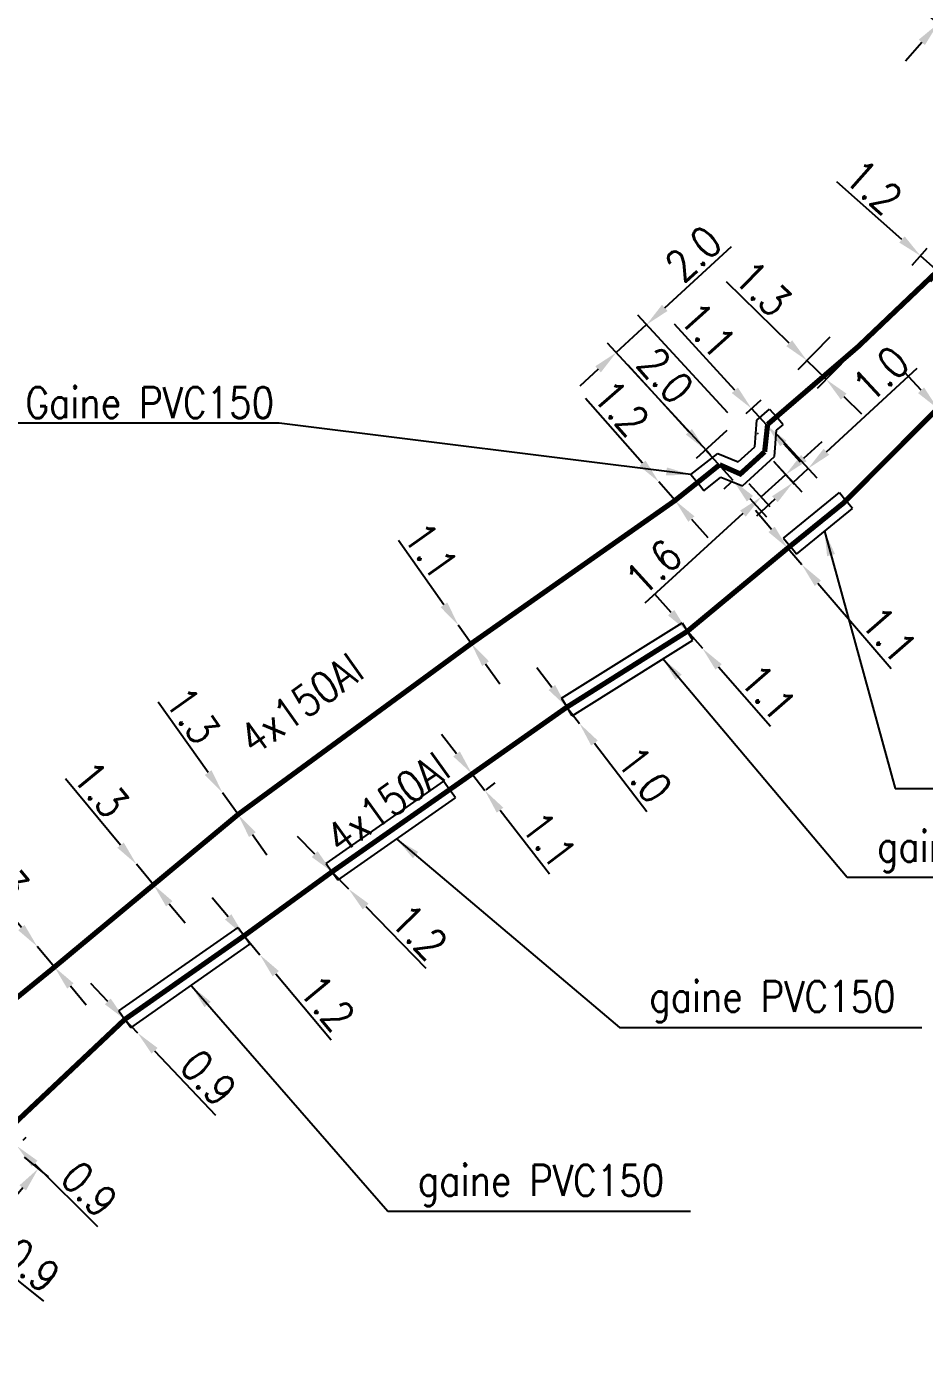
# Model space of a CAD drawing. Header units: millimetres. Extents: x 80000 to 81010, y 144000 to 145002.
# Drawn here: x 80611.1 to 80654.7, y 144676.1 to 144741.1 of the extents above; entities that cross this region are included whole.
import ezdxf
from ezdxf.enums import TextEntityAlignment as Align

# ---------------------------------------------------------------- set-up
doc = ezdxf.new("R2010")
doc.units = ezdxf.units.MM
doc.header["$PDMODE"] = 34
doc.linetypes.add('B_ST_AL', pattern=[2000, 1000, 1000])
doc.layers.get('Defpoints').update_dxf_attribs({"linetype": 'CONTINUOUS'})
for name, color, linetype in [('B_100', 3, 'CONTINUOUS'), ('B_300', 7, 'CONTINUOUS'), ('B_400', 7, 'CONTINUOUS')]:
    doc.layers.add(name, color=color, linetype=linetype)
doc.styles.get("Standard").update_dxf_attribs({"font": 'romans.shx', "width": 0.85})
doc.dimstyles.get("Standard").update_dxf_attribs({"dimtxt": 1.5, "dimasz": 1.2, "dimexe": 0.625, "dimexo": 0.625, "dimgap": 0.25, "dimtad": 1, "dimdec": 1, "dimzin": 0, "dimdsep": 46, "dimtxsty": 'Standard', "dimcen": -0.5, "dimadec": 0, "dimazin": 0, "dimtfac": 1, "dimtdec": 1, "dimtmove": 0, "dimatfit": 3, "dimfxl": 0, "dimtolj": 1, "dimtzin": 0, "dimarcsym": 0})

# ---------------------------------------------------------------- blocks, each defined once
blk = doc.blocks.new('*D395')
at = {"layer": 'B_100', "color": 0, "linetype": 'Continuous', "lineweight": -2, "transparency": 16777216}
for p, q in [((80657.669, 144743.883), (80660.575, 144747.229)), ((80656.846, 144743.008), (80656.41, 144743.387)), ((80655.34, 144741.203), (80656.882, 144742.977)), ((80655.305, 144741.234), (80654.869, 144741.613)), ((80654.553, 144740.298), (80653.766, 144739.392))]:
    blk.add_line(p, q, dxfattribs=at)
at = {"layer": 'B_100', "color": 0, "linetype": 'Continuous', "transparency": 16777216}
for points in [[(80657.518, 144744.014), (80657.82, 144743.752), (80656.882, 144742.977)], [(80654.402, 144740.429), (80654.704, 144740.166), (80655.34, 144741.203)]]:
    blk.add_solid(points, dxfattribs=at)
at = {"layer": 'Defpoints', "color": 0, "linetype": 'Continuous', "transparency": 16777216}
for p in [(80657.318, 144742.598), (80655.34, 144741.203), (80655.777, 144740.824)]:
    blk.add_point(p, dxfattribs=at)
at = {"layer": 'B_100', "color": 0, "linetype": 'Continuous', "transparency": 16777216, "insert": (80658.761, 144746.665), "char_height": 1.5, "attachment_point": 5, "rotation": 49.0164}
blk.add_mtext('\\A1;2.4', dxfattribs=at)
blk = doc.blocks.new('*D518')
at = {"layer": 'B_300', "color": 0, "linetype": 'Continuous', "lineweight": -2, "transparency": 16777216}
for p, q in [((80610.968, 144686.161), (80612.138, 144685.218)), ((80608.155, 144684.574), (80610.256, 144682.882)), ((80610.899, 144684.676), (80610.522, 144684.208)), ((80609.77, 144683.274), (80606.316, 144678.986))]:
    blk.add_line(p, q, dxfattribs=at)
at = {"layer": 'B_300', "color": 0, "linetype": 'Continuous', "transparency": 16777216}
for points in [[(80610.743, 144684.801), (80611.055, 144684.55), (80611.652, 144685.61)], [(80610.367, 144684.334), (80610.678, 144684.083), (80609.77, 144683.274)]]:
    blk.add_solid(points, dxfattribs=at)
at = {"layer": 'Defpoints', "color": 0, "linetype": 'Continuous', "transparency": 16777216}
for p in [(80610.481, 144686.553), (80611.652, 144685.61), (80607.668, 144684.966)]:
    blk.add_point(p, dxfattribs=at)
at = {"layer": 'B_300', "color": 0, "linetype": 'Continuous', "transparency": 16777216, "insert": (80606.532, 144680.848), "char_height": 1.5, "attachment_point": 5, "rotation": 51.15057}
blk.add_mtext('\\A1;3.0', dxfattribs=at)
blk = doc.blocks.new('*D519')
at = {"layer": 'B_300', "color": 0, "linetype": 'Continuous', "lineweight": -2, "transparency": 16777216}
for p, q in [((80605.57, 144684.274), (80604.635, 144685.027)), ((80607.276, 144684.48), (80606.112, 144683.034)), ((80607.977, 144683.915), (80606.813, 144682.47)), ((80606.505, 144683.521), (80607.205, 144682.957)), ((80608.14, 144682.204), (80611.906, 144679.171))]:
    blk.add_line(p, q, dxfattribs=at)
at = {"layer": 'B_300', "color": 0, "linetype": 'Continuous', "transparency": 16777216}
for points in [[(80605.695, 144684.43), (80605.444, 144684.118), (80606.505, 144683.521)], [(80608.265, 144682.36), (80608.015, 144682.048), (80607.205, 144682.957)]]:
    blk.add_solid(points, dxfattribs=at)
at = {"layer": 'Defpoints', "color": 0, "linetype": 'Continuous', "transparency": 16777216}
for p in [(80607.668, 144684.966), (80608.369, 144684.402), (80607.205, 144682.957)]:
    blk.add_point(p, dxfattribs=at)
at = {"layer": 'B_300', "color": 0, "linetype": 'Continuous', "transparency": 16777216, "insert": (80611.322, 144680.925), "char_height": 1.5, "attachment_point": 5, "rotation": 321.15057}
blk.add_mtext('\\A1;0.9', dxfattribs=at)
blk = doc.blocks.new('*D759')
at = {"layer": 'B_100', "color": 0, "linetype": 'Continuous', "lineweight": -2, "transparency": 16777216}
for p, q in [((80610.832, 144697.314), (80608.138, 144700.522)), ((80612.44, 144695.4), (80611.604, 144696.395)), ((80613.211, 144694.481), (80613.983, 144693.562))]:
    blk.add_line(p, q, dxfattribs=at)
at = {"layer": 'B_100', "color": 0, "linetype": 'Continuous', "transparency": 16777216}
for points in [[(80610.985, 144697.443), (80610.679, 144697.186), (80611.604, 144696.395)], [(80613.364, 144694.609), (80613.058, 144694.352), (80612.44, 144695.4)]]:
    blk.add_solid(points, dxfattribs=at)
at = {"layer": 'Defpoints', "color": 0, "linetype": 'Continuous', "transparency": 16777216}
for p in [(80611.604, 144696.395), (80611.604, 144696.395), (80612.44, 144695.4)]:
    blk.add_point(p, dxfattribs=at)
at = {"layer": 'B_100', "color": 0, "linetype": 'Continuous', "transparency": 16777216, "insert": (80609.865, 144700.021), "char_height": 1.5, "attachment_point": 5, "rotation": 310.01862}
blk.add_mtext('\\A1;1.3', dxfattribs=at)
blk = doc.blocks.new('*D760')
at = {"layer": 'B_100', "color": 0, "linetype": 'Continuous', "lineweight": -2, "transparency": 16777216}
for p, q in [((80615.648, 144701.317), (80612.97, 144704.538)), ((80617.247, 144699.395), (80616.416, 144700.394)), ((80618.014, 144698.472), (80618.781, 144697.549))]:
    blk.add_line(p, q, dxfattribs=at)
at = {"layer": 'B_100', "color": 0, "linetype": 'Continuous', "transparency": 16777216}
for points in [[(80615.802, 144701.445), (80615.495, 144701.189), (80616.416, 144700.394)], [(80618.168, 144698.6), (80617.86, 144698.344), (80617.247, 144699.395)]]:
    blk.add_solid(points, dxfattribs=at)
at = {"layer": 'Defpoints', "color": 0, "linetype": 'Continuous', "transparency": 16777216}
for p in [(80616.416, 144700.394), (80616.416, 144700.394), (80617.247, 144699.395)]:
    blk.add_point(p, dxfattribs=at)
at = {"layer": 'B_100', "color": 0, "linetype": 'Continuous', "transparency": 16777216, "insert": (80614.695, 144704.028), "char_height": 1.5, "attachment_point": 5, "rotation": 309.74013}
blk.add_mtext('\\A1;1.3', dxfattribs=at)
blk = doc.blocks.new('*D761')
at = {"layer": 'B_100', "color": 0, "linetype": 'Continuous', "lineweight": -2, "transparency": 16777216}
for p, q in [((80619.9, 144704.842), (80617.468, 144708.253)), ((80621.352, 144702.806), (80620.597, 144703.865)), ((80622.048, 144701.829), (80622.745, 144700.852))]:
    blk.add_line(p, q, dxfattribs=at)
at = {"layer": 'B_100', "color": 0, "linetype": 'Continuous', "transparency": 16777216}
for points in [[(80620.063, 144704.958), (80619.737, 144704.726), (80620.597, 144703.865)], [(80622.211, 144701.945), (80621.885, 144701.713), (80621.352, 144702.806)]]:
    blk.add_solid(points, dxfattribs=at)
at = {"layer": 'Defpoints', "color": 0, "linetype": 'Continuous', "transparency": 16777216}
for p in [(80620.597, 144703.865), (80620.597, 144703.865), (80621.352, 144702.806)]:
    blk.add_point(p, dxfattribs=at)
at = {"layer": 'B_100', "color": 0, "linetype": 'Continuous', "transparency": 16777216, "insert": (80619.15, 144707.616), "char_height": 1.5, "attachment_point": 5, "rotation": 305.48562}
blk.add_mtext('\\A1;1.3', dxfattribs=at)
blk = doc.blocks.new('*D762')
at = {"layer": 'B_100', "color": 0, "linetype": 'Continuous', "lineweight": -2, "transparency": 16777216}
for p, q in [((80631.35, 144712.986), (80629.141, 144716.109)), ((80632.679, 144711.109), (80632.044, 144712.007)), ((80633.372, 144710.13), (80634.066, 144709.15))]:
    blk.add_line(p, q, dxfattribs=at)
at = {"layer": 'B_100', "color": 0, "linetype": 'Continuous', "transparency": 16777216}
for points in [[(80631.514, 144713.102), (80631.187, 144712.871), (80632.044, 144712.007)], [(80633.536, 144710.245), (80633.209, 144710.014), (80632.679, 144711.109)]]:
    blk.add_solid(points, dxfattribs=at)
at = {"layer": 'Defpoints', "color": 0, "linetype": 'Continuous', "transparency": 16777216}
for p in [(80632.044, 144712.007), (80632.044, 144712.007), (80632.679, 144711.109)]:
    blk.add_point(p, dxfattribs=at)
at = {"layer": 'B_100', "color": 0, "linetype": 'Continuous', "transparency": 16777216, "insert": (80630.715, 144715.615), "char_height": 1.5, "attachment_point": 5, "rotation": 305.29017}
blk.add_mtext('\\A1;1.1', dxfattribs=at)
blk = doc.blocks.new('*D763')
at = {"layer": 'B_100', "color": 0, "linetype": 'Continuous', "lineweight": -2, "transparency": 16777216}
for p, q in [((80640.989, 144719.859), (80638.225, 144723.007)), ((80642.573, 144718.055), (80641.781, 144718.957)), ((80643.365, 144717.154), (80644.156, 144716.252))]:
    blk.add_line(p, q, dxfattribs=at)
at = {"layer": 'B_100', "color": 0, "linetype": 'Continuous', "transparency": 16777216}
for points in [[(80641.139, 144719.991), (80640.839, 144719.727), (80641.781, 144718.957)], [(80643.515, 144717.286), (80643.214, 144717.022), (80642.573, 144718.055)]]:
    blk.add_solid(points, dxfattribs=at)
at = {"layer": 'Defpoints', "color": 0, "linetype": 'Continuous', "transparency": 16777216}
for p in [(80641.781, 144718.957), (80641.781, 144718.957), (80642.573, 144718.055)]:
    blk.add_point(p, dxfattribs=at)
at = {"layer": 'B_100', "color": 0, "linetype": 'Continuous', "transparency": 16777216, "insert": (80639.963, 144722.543), "char_height": 1.5, "attachment_point": 5, "rotation": 311.2881}
blk.add_mtext('\\A1;1.2', dxfattribs=at)
blk = doc.blocks.new('*D764')
at = {"layer": 'B_100', "color": 0, "linetype": 'Continuous', "lineweight": -2, "transparency": 16777216}
for p, q in [((80645.476, 144723.403), (80642.544, 144726.62)), ((80646.017, 144722.273), (80646.746, 144722.938)), ((80647.022, 144721.707), (80646.284, 144722.517)), ((80646.603, 144721.326), (80646.56, 144721.286)), ((80647.83, 144720.821), (80648.639, 144719.934))]:
    blk.add_line(p, q, dxfattribs=at)
at = {"layer": 'B_100', "color": 0, "linetype": 'Continuous', "transparency": 16777216}
for points in [[(80645.623, 144723.538), (80645.328, 144723.269), (80646.284, 144722.517)], [(80647.978, 144720.955), (80647.682, 144720.686), (80647.022, 144721.707)]]:
    blk.add_solid(points, dxfattribs=at)
at = {"layer": 'Defpoints', "color": 0, "linetype": 'Continuous', "transparency": 16777216}
for p in [(80646.284, 144722.517), (80645.555, 144721.852), (80647.065, 144721.747)]:
    blk.add_point(p, dxfattribs=at)
at = {"layer": 'B_100', "color": 0, "linetype": 'Continuous', "transparency": 16777216, "insert": (80644.167, 144726.323), "char_height": 1.5, "attachment_point": 5, "rotation": 312.35362}
blk.add_mtext('\\A1;1.1', dxfattribs=at)
blk = doc.blocks.new('*D765')
at = {"layer": 'B_100', "color": 0, "linetype": 'Continuous', "lineweight": -2, "transparency": 16777216}
for p, q in [((80648.118, 144725.686), (80645.066, 144728.677)), ((80650.092, 144725.986), (80648.538, 144724.4)), ((80649.904, 144723.937), (80648.976, 144724.847)), ((80651.021, 144725.077), (80649.467, 144723.491)), ((80650.762, 144723.097), (80651.619, 144722.258))]:
    blk.add_line(p, q, dxfattribs=at)
at = {"layer": 'B_100', "color": 0, "linetype": 'Continuous', "transparency": 16777216}
for points in [[(80648.258, 144725.829), (80647.978, 144725.544), (80648.976, 144724.847)], [(80650.902, 144723.24), (80650.622, 144722.954), (80649.904, 144723.937)]]:
    blk.add_solid(points, dxfattribs=at)
at = {"layer": 'Defpoints', "color": 0, "linetype": 'Continuous', "transparency": 16777216}
for p in [(80650.529, 144726.433), (80651.458, 144725.523), (80648.976, 144724.847)]:
    blk.add_point(p, dxfattribs=at)
at = {"layer": 'B_100', "color": 0, "linetype": 'Continuous', "transparency": 16777216, "insert": (80646.833, 144728.345), "char_height": 1.5, "attachment_point": 5, "rotation": 315.59213}
blk.add_mtext('\\A1;1.3', dxfattribs=at)
blk = doc.blocks.new('*D766')
at = {"layer": 'B_100', "color": 0, "linetype": 'Continuous', "lineweight": -2, "transparency": 16777216}
for p, q in [((80653.59, 144730.728), (80650.435, 144733.52)), ((80654.8, 144730.284), (80654.075, 144729.464)), ((80655.387, 144729.137), (80654.489, 144729.932)), ((80655.699, 144729.489), (80654.973, 144728.669)), ((80656.286, 144728.342), (80657.185, 144727.547))]:
    blk.add_line(p, q, dxfattribs=at)
at = {"layer": 'B_100', "color": 0, "linetype": 'Continuous', "transparency": 16777216}
for points in [[(80653.723, 144730.877), (80653.458, 144730.578), (80654.489, 144729.932)], [(80656.419, 144728.492), (80656.153, 144728.192), (80655.387, 144729.137)]]:
    blk.add_solid(points, dxfattribs=at)
at = {"layer": 'Defpoints', "color": 0, "linetype": 'Continuous', "transparency": 16777216}
for p in [(80655.214, 144730.752), (80654.489, 144729.932), (80656.113, 144729.957)]:
    blk.add_point(p, dxfattribs=at)
at = {"layer": 'B_100', "color": 0, "linetype": 'Continuous', "transparency": 16777216, "insert": (80652.217, 144733.278), "char_height": 1.5, "attachment_point": 5, "rotation": 318.4912}
blk.add_mtext('\\A1;1.2', dxfattribs=at)
blk = doc.blocks.new('*D769')
at = {"layer": 'B_100', "color": 0, "linetype": 'Continuous', "lineweight": -2, "transparency": 16777216}
for p, q in [((80642.073, 144727.405), (80645.306, 144730.382)), ((80639.719, 144725.237), (80641.19, 144726.592)), ((80645.132, 144722.312), (80640.766, 144727.052)), ((80644.313, 144720.249), (80639.295, 144725.697)), ((80638.836, 144724.424), (80637.953, 144723.612))]:
    blk.add_line(p, q, dxfattribs=at)
at = {"layer": 'B_100', "color": 0, "linetype": 'Continuous', "transparency": 16777216}
for points in [[(80641.937, 144727.552), (80642.208, 144727.258), (80641.19, 144726.592)], [(80638.7, 144724.572), (80638.971, 144724.277), (80639.719, 144725.237)]]:
    blk.add_solid(points, dxfattribs=at)
at = {"layer": 'Defpoints', "color": 0, "linetype": 'Continuous', "transparency": 16777216}
for p in [(80641.19, 144726.592), (80645.555, 144721.852), (80644.736, 144719.789)]:
    blk.add_point(p, dxfattribs=at)
at = {"layer": 'B_100', "color": 0, "linetype": 'Continuous', "transparency": 16777216, "insert": (80643.462, 144730.044), "char_height": 1.5, "attachment_point": 5, "rotation": 42.64184}
blk.add_mtext('\\A1;2.0', dxfattribs=at)
blk = doc.blocks.new('*D770')
at = {"layer": 'B_100', "color": 0, "linetype": 'Continuous', "lineweight": -2, "transparency": 16777216}
for p, q in [((80649.92, 144720.419), (80654.332, 144724.482)), ((80647.509, 144721.265), (80649.461, 144719.146)), ((80647.346, 144719.96), (80648.722, 144718.466)), ((80648.299, 144718.926), (80649.037, 144719.606)), ((80647.416, 144718.113), (80646.534, 144717.3))]:
    blk.add_line(p, q, dxfattribs=at)
at = {"layer": 'B_100', "color": 0, "linetype": 'Continuous', "transparency": 16777216}
for points in [[(80649.785, 144720.566), (80650.056, 144720.271), (80649.037, 144719.606)], [(80647.281, 144718.26), (80647.552, 144717.966), (80648.299, 144718.926)]]:
    blk.add_solid(points, dxfattribs=at)
at = {"layer": 'Defpoints', "color": 0, "linetype": 'Continuous', "transparency": 16777216}
for p in [(80647.086, 144721.725), (80646.923, 144720.42), (80648.299, 144718.926)]:
    blk.add_point(p, dxfattribs=at)
at = {"layer": 'B_100', "color": 0, "linetype": 'Continuous', "transparency": 16777216, "insert": (80652.555, 144724.205), "char_height": 1.5, "attachment_point": 5, "rotation": 42.64184}
blk.add_mtext('\\A1;1.0', dxfattribs=at)
blk = doc.blocks.new('*D771')
at = {"layer": 'B_100', "color": 0, "linetype": 'Continuous', "lineweight": -2, "transparency": 16777216}
for p, q in [((80643.242, 144721.395), (80640.297, 144724.625)), ((80645.08, 144721.446), (80643.589, 144720.087)), ((80645.398, 144719.03), (80644.051, 144720.508)), ((80645.279, 144718.921), (80644.936, 144718.609)), ((80646.207, 144718.143), (80647.015, 144717.256))]:
    blk.add_line(p, q, dxfattribs=at)
at = {"layer": 'B_100', "color": 0, "linetype": 'Continuous', "transparency": 16777216}
for points in [[(80643.39, 144721.529), (80643.095, 144721.26), (80644.051, 144720.508)], [(80646.354, 144718.278), (80646.059, 144718.008), (80645.398, 144719.03)]]:
    blk.add_solid(points, dxfattribs=at)
at = {"layer": 'Defpoints', "color": 0, "linetype": 'Continuous', "transparency": 16777216}
for p in [(80645.541, 144721.867), (80644.051, 144720.508), (80645.741, 144719.342)]:
    blk.add_point(p, dxfattribs=at)
at = {"layer": 'B_100', "color": 0, "linetype": 'Continuous', "transparency": 16777216, "insert": (80642.105, 144724.127), "char_height": 1.5, "attachment_point": 5, "rotation": 312.35362}
blk.add_mtext('\\A1;2.0', dxfattribs=at)
blk = doc.blocks.new('*D772')
at = {"layer": 'B_100', "color": 0, "linetype": 'Continuous', "lineweight": -2, "transparency": 16777216}
for p, q in [((80648.826, 144720.113), (80649.713, 144720.922)), ((80647.344, 144719.958), (80648.36, 144718.843)), ((80647.939, 144719.305), (80646.757, 144718.227)), ((80646.162, 144718.88), (80647.178, 144717.765)), ((80645.87, 144717.419), (80641.097, 144713.067))]:
    blk.add_line(p, q, dxfattribs=at)
at = {"layer": 'B_100', "color": 0, "linetype": 'Continuous', "transparency": 16777216}
for points in [[(80648.691, 144720.261), (80648.961, 144719.966), (80647.939, 144719.305)], [(80645.735, 144717.566), (80646.005, 144717.271), (80646.757, 144718.227)]]:
    blk.add_solid(points, dxfattribs=at)
at = {"layer": 'Defpoints', "color": 0, "linetype": 'Continuous', "transparency": 16777216}
for p in [(80646.923, 144720.42), (80645.741, 144719.342), (80647.939, 144719.305)]:
    blk.add_point(p, dxfattribs=at)
at = {"layer": 'B_100', "color": 0, "linetype": 'Continuous', "transparency": 16777216, "insert": (80641.528, 144714.813), "char_height": 1.5, "attachment_point": 5, "rotation": 42.35362}
blk.add_mtext('\\A1;1.6', dxfattribs=at)
blk = doc.blocks.new('*D779')
at = {"layer": 'B_100', "color": 0, "linetype": 'Continuous', "lineweight": -2, "transparency": 16777216}
for p, q in [((80609.142, 144688.184), (80608.294, 144689.033)), ((80610.286, 144687.631), (80610.433, 144687.778)), ((80609.991, 144687.336), (80610.628, 144686.7)), ((80610.923, 144686.995), (80611.069, 144687.142)), ((80611.476, 144685.851), (80614.525, 144682.804))]:
    blk.add_line(p, q, dxfattribs=at)
at = {"layer": 'B_100', "color": 0, "linetype": 'Continuous', "transparency": 16777216}
for points in [[(80609.284, 144688.326), (80609.001, 144688.043), (80609.991, 144687.336)], [(80611.618, 144685.993), (80611.335, 144685.71), (80610.628, 144686.7)]]:
    blk.add_solid(points, dxfattribs=at)
at = {"layer": 'Defpoints', "color": 0, "linetype": 'Continuous', "transparency": 16777216}
for p in [(80609.845, 144687.189), (80610.481, 144686.553), (80610.628, 144686.7)]:
    blk.add_point(p, dxfattribs=at)
at = {"layer": 'B_100', "color": 0, "linetype": 'Continuous', "transparency": 16777216, "insert": (80614.132, 144684.611), "char_height": 1.5, "attachment_point": 5, "rotation": 315.01221}
blk.add_mtext('\\A1;0.9', dxfattribs=at)
blk = doc.blocks.new('*D780')
at = {"layer": 'B_100', "color": 0, "linetype": 'Continuous', "lineweight": -2, "transparency": 16777216}
for p, q in [((80636.59, 144708.973), (80635.86, 144709.925)), ((80637.321, 144708.021), (80637.929, 144707.227)), ((80638.659, 144706.275), (80641.209, 144702.951))]:
    blk.add_line(p, q, dxfattribs=at)
at = {"layer": 'B_100', "color": 0, "linetype": 'Continuous', "transparency": 16777216}
for points in [[(80636.749, 144709.095), (80636.432, 144708.851), (80637.321, 144708.021)], [(80638.818, 144706.397), (80638.501, 144706.153), (80637.929, 144707.227)]]:
    blk.add_solid(points, dxfattribs=at)
at = {"layer": 'Defpoints', "color": 0, "linetype": 'Continuous', "transparency": 16777216}
for p in [(80637.321, 144708.021), (80637.929, 144707.227), (80637.929, 144707.227)]:
    blk.add_point(p, dxfattribs=at)
at = {"layer": 'B_100', "color": 0, "linetype": 'Continuous', "transparency": 16777216, "insert": (80641.093, 144704.745), "char_height": 1.5, "attachment_point": 5, "rotation": 307.48257}
blk.add_mtext('\\A1;1.0', dxfattribs=at)
blk = doc.blocks.new('*D781')
at = {"layer": 'B_100', "color": 0, "linetype": 'Continuous', "lineweight": -2, "transparency": 16777216}
for p, q in [((80615.027, 144693.729), (80614.202, 144694.6)), ((80615.853, 144692.858), (80616.472, 144692.205)), ((80617.298, 144691.334), (80620.263, 144688.206))]:
    blk.add_line(p, q, dxfattribs=at)
at = {"layer": 'B_100', "color": 0, "linetype": 'Continuous', "transparency": 16777216}
for points in [[(80615.172, 144693.867), (80614.882, 144693.592), (80615.853, 144692.858)], [(80617.443, 144691.472), (80617.153, 144691.197), (80616.472, 144692.205)]]:
    blk.add_solid(points, dxfattribs=at)
at = {"layer": 'Defpoints', "color": 0, "linetype": 'Continuous', "transparency": 16777216}
for p in [(80615.853, 144692.858), (80616.472, 144692.205), (80616.472, 144692.205)]:
    blk.add_point(p, dxfattribs=at)
at = {"layer": 'B_100', "color": 0, "linetype": 'Continuous', "transparency": 16777216, "insert": (80619.919, 144690.023), "char_height": 1.5, "attachment_point": 5, "rotation": 313.47113}
blk.add_mtext('\\A1;0.9', dxfattribs=at)
blk = doc.blocks.new('*D782')
at = {"layer": 'B_100', "color": 0, "linetype": 'Continuous', "lineweight": -2, "transparency": 16777216}
for p, q in [((80620.873, 144697.836), (80620.103, 144698.756)), ((80621.644, 144696.916), (80622.414, 144695.995)), ((80623.184, 144695.075), (80625.873, 144691.862))]:
    blk.add_line(p, q, dxfattribs=at)
at = {"layer": 'B_100', "color": 0, "linetype": 'Continuous', "transparency": 16777216}
for points in [[(80621.027, 144697.964), (80620.72, 144697.707), (80621.644, 144696.916)], [(80623.337, 144695.203), (80623.031, 144694.947), (80622.414, 144695.995)]]:
    blk.add_solid(points, dxfattribs=at)
at = {"layer": 'Defpoints', "color": 0, "linetype": 'Continuous', "transparency": 16777216}
for p in [(80621.644, 144696.916), (80622.414, 144695.995), (80622.414, 144695.995)]:
    blk.add_point(p, dxfattribs=at)
at = {"layer": 'B_100', "color": 0, "linetype": 'Continuous', "transparency": 16777216, "insert": (80625.68, 144693.65), "char_height": 1.5, "attachment_point": 5, "rotation": 309.92543}
blk.add_mtext('\\A1;1.2', dxfattribs=at)
blk = doc.blocks.new('*D783')
at = {"layer": 'B_100', "color": 0, "linetype": 'Continuous', "lineweight": -2, "transparency": 16777216}
for p, q in [((80625.075, 144700.881), (80624.238, 144701.741)), ((80625.913, 144700.022), (80626.715, 144699.198)), ((80627.553, 144698.339), (80630.476, 144695.338))]:
    blk.add_line(p, q, dxfattribs=at)
at = {"layer": 'B_100', "color": 0, "linetype": 'Continuous', "transparency": 16777216}
for points in [[(80625.218, 144701.021), (80624.932, 144700.742), (80625.913, 144700.022)], [(80627.696, 144698.478), (80627.409, 144698.199), (80626.715, 144699.198)]]:
    blk.add_solid(points, dxfattribs=at)
at = {"layer": 'Defpoints', "color": 0, "linetype": 'Continuous', "transparency": 16777216}
for p in [(80625.913, 144700.022), (80626.715, 144699.198), (80626.715, 144699.198)]:
    blk.add_point(p, dxfattribs=at)
at = {"layer": 'B_100', "color": 0, "linetype": 'Continuous', "transparency": 16777216, "insert": (80630.149, 144697.107), "char_height": 1.5, "attachment_point": 5, "rotation": 314.2574}
blk.add_mtext('\\A1;1.2', dxfattribs=at)
blk = doc.blocks.new('*D784')
at = {"layer": 'B_100', "color": 0, "linetype": 'Continuous', "lineweight": -2, "transparency": 16777216}
for p, q in [((80631.964, 144705.747), (80631.23, 144706.696)), ((80632.753, 144704.84), (80633.193, 144705.18)), ((80632.698, 144704.797), (80633.34, 144703.967)), ((80633.396, 144704.009), (80633.835, 144704.349)), ((80634.075, 144703.017), (80636.469, 144699.921))]:
    blk.add_line(p, q, dxfattribs=at)
at = {"layer": 'B_100', "color": 0, "linetype": 'Continuous', "transparency": 16777216}
for points in [[(80632.122, 144705.869), (80631.806, 144705.624), (80632.698, 144704.797)], [(80634.233, 144703.14), (80633.916, 144702.895), (80633.34, 144703.967)]]:
    blk.add_solid(points, dxfattribs=at)
at = {"layer": 'Defpoints', "color": 0, "linetype": 'Continuous', "transparency": 16777216}
for p in [(80632.259, 144704.458), (80633.34, 144703.967), (80632.901, 144703.627)]:
    blk.add_point(p, dxfattribs=at)
at = {"layer": 'B_100', "color": 0, "linetype": 'Continuous', "transparency": 16777216, "insert": (80636.457, 144701.571), "char_height": 1.5, "attachment_point": 5, "rotation": 307.71547}
blk.add_mtext('\\A1;1.1', dxfattribs=at)
blk = doc.blocks.new('*D785')
at = {"layer": 'B_100', "color": 0, "linetype": 'Continuous', "lineweight": -2, "transparency": 16777216}
for p, q in [((80642.382, 144712.607), (80641.592, 144713.51)), ((80643.172, 144711.703), (80643.897, 144710.876)), ((80644.687, 144709.972), (80647.205, 144707.094))]:
    blk.add_line(p, q, dxfattribs=at)
at = {"layer": 'B_100', "color": 0, "linetype": 'Continuous', "transparency": 16777216}
for points in [[(80642.533, 144712.738), (80642.232, 144712.475), (80643.172, 144711.703)], [(80644.837, 144710.104), (80644.536, 144709.841), (80643.897, 144710.876)]]:
    blk.add_solid(points, dxfattribs=at)
at = {"layer": 'Defpoints', "color": 0, "linetype": 'Continuous', "transparency": 16777216}
for p in [(80643.172, 144711.703), (80643.897, 144710.876), (80643.897, 144710.876)]:
    blk.add_point(p, dxfattribs=at)
at = {"layer": 'B_100', "color": 0, "linetype": 'Continuous', "transparency": 16777216, "insert": (80647.094, 144708.74), "char_height": 1.5, "attachment_point": 5, "rotation": 311.1827}
blk.add_mtext('\\A1;1.1', dxfattribs=at)
blk = doc.blocks.new('*D786')
at = {"layer": 'B_100', "color": 0, "linetype": 'Continuous', "lineweight": -2, "transparency": 16777216}
for p, q in [((80647.259, 144716.65), (80646.477, 144717.561)), ((80648.041, 144715.74), (80648.725, 144714.944)), ((80649.507, 144714.033), (80653.065, 144709.892))]:
    blk.add_line(p, q, dxfattribs=at)
at = {"layer": 'B_100', "color": 0, "linetype": 'Continuous', "transparency": 16777216}
for points in [[(80647.41, 144716.781), (80647.107, 144716.52), (80648.041, 144715.74)], [(80649.659, 144714.164), (80649.355, 144713.903), (80648.725, 144714.944)]]:
    blk.add_solid(points, dxfattribs=at)
at = {"layer": 'Defpoints', "color": 0, "linetype": 'Continuous', "transparency": 16777216}
for p in [(80648.041, 144715.74), (80648.725, 144714.944), (80648.725, 144714.944)]:
    blk.add_point(p, dxfattribs=at)
at = {"layer": 'B_100', "color": 0, "linetype": 'Continuous', "transparency": 16777216, "insert": (80652.968, 144711.539), "char_height": 1.5, "attachment_point": 5, "rotation": 310.66447}
blk.add_mtext('\\A1;1.1', dxfattribs=at)
blk = doc.blocks.new('*D787')
at = {"layer": 'B_100', "color": 0, "linetype": 'Continuous', "lineweight": -2, "transparency": 16777216}
for p, q in [((80654.516, 144723.405), (80653.707, 144724.29)), ((80655.326, 144722.519), (80656.136, 144721.634)), ((80656.946, 144720.748), (80659.773, 144717.656))]:
    blk.add_line(p, q, dxfattribs=at)
at = {"layer": 'B_100', "color": 0, "linetype": 'Continuous', "transparency": 16777216}
for points in [[(80654.664, 144723.54), (80654.369, 144723.27), (80655.326, 144722.519)], [(80657.093, 144720.883), (80656.798, 144720.613), (80656.136, 144721.634)]]:
    blk.add_solid(points, dxfattribs=at)
at = {"layer": 'Defpoints', "color": 0, "linetype": 'Continuous', "transparency": 16777216}
for p in [(80655.326, 144722.519), (80656.136, 144721.634), (80656.136, 144721.634)]:
    blk.add_point(p, dxfattribs=at)
at = {"layer": 'B_100', "color": 0, "linetype": 'Continuous', "transparency": 16777216, "insert": (80659.502, 144719.434), "char_height": 1.5, "attachment_point": 5, "rotation": 312.43974}
blk.add_mtext('\\A1;1.2', dxfattribs=at)

msp = doc.modelspace()

# ---------------------------------------------------------------- linework, layer by layer
at = {"layer": 'B_100', "linetype": 'B_ST_AL', "const_width": 0.25, "flags": 128}
for points in [[(80664.287, 144729.261), (80663.48, 144730.14, -0.380516), (80663.462, 144731.482), (80665.45, 144733.368, 0.435019), (80665.524, 144733.958), (80663.19, 144735.985, 0.31772), (80662.637, 144735.914), (80656.113, 144729.957), (80651.458, 144725.523), (80647.065, 144721.747)], [(80574.471, 144655.457), (80580.215, 144651.8), (80581.141, 144653.145), (80587.049, 144660.684), (80589.258, 144664.637), (80591.778, 144668.854), (80595.544, 144673.005), (80599.3, 144676.976), (80601.905, 144679.958), (80606.606, 144684.617), (80609.828, 144687.176, 0.021289), (80609.86, 144687.204), (80615.853, 144692.858), (80621.644, 144696.916), (80625.913, 144700.022), (80632.259, 144704.458), (80637.321, 144708.021), (80643.172, 144711.703), (80648.041, 144715.74), (80650.721, 144717.907), (80655.326, 144722.519), (80659.422, 144726.349), (80662.74, 144729.459, -0.417354), (80663.451, 144729.432), (80663.924, 144728.916)]]:
    msp.add_lwpolyline(points, format="xyb", dxfattribs=at)
for points in [[(80646.923, 144720.42), (80647.065, 144721.747)], [(80644.736, 144719.789), (80645.741, 144719.342), (80646.923, 144720.42), (80646.923, 144720.42), (80646.923, 144720.42)], [(80644.736, 144719.789), (80642.573, 144718.055), (80632.679, 144711.109), (80621.352, 144702.806), (80617.247, 144699.395), (80612.44, 144695.4), (80604.717, 144689.105), (80597.129, 144682.272), (80591.201, 144676.754), (80585.688, 144669.938), (80578.759, 144660.314), (80576.576, 144656.278), (80576.061, 144655.557), (80575.027, 144656.266)]]:
    msp.add_lwpolyline(points, dxfattribs=at)
at = {"layer": 'B_400', "color": 7, "linetype": 'CONTINUOUS'}
for p, q in [((80646.44, 144720.656), (80646.539, 144721.951)), ((80646.539, 144721.951), (80647.164, 144722.491)), ((80647.164, 144722.491), (80647.491, 144722.113)), ((80647.818, 144721.735), (80647.491, 144722.113)), ((80647.406, 144720.184), (80647.505, 144721.464)), ((80647.505, 144721.464), (80647.818, 144721.735)), ((80645.639, 144719.926), (80646.44, 144720.656)), ((80643.344, 144719.314), (80644.643, 144720.342)), ((80644.643, 144720.342), (80645.639, 144719.926)), ((80645.842, 144718.758), (80647.406, 144720.184)), ((80643.344, 144719.314), (80643.654, 144718.922)), ((80643.965, 144718.53), (80643.654, 144718.922)), ((80643.965, 144718.53), (80644.802, 144719.192)), ((80644.802, 144719.192), (80645.842, 144718.758)), ((80647.837, 144716.232), (80650.557, 144718.437)), ((80650.557, 144718.437), (80650.872, 144718.049)), ((80651.187, 144717.661), (80650.872, 144718.049)), ((80648.467, 144715.455), (80651.187, 144717.661)), ((80647.837, 144716.232), (80648.152, 144715.844)), ((80648.467, 144715.455), (80648.152, 144715.844)), ((80637.051, 144708.451), (80642.912, 144712.121)), ((80642.912, 144712.121), (80643.177, 144711.698)), ((80643.443, 144711.274), (80643.177, 144711.698)), ((80637.581, 144707.603), (80643.443, 144711.274)), ((80637.051, 144708.451), (80637.316, 144708.027)), ((80637.581, 144707.603), (80637.316, 144708.027)), ((80625.626, 144700.431), (80631.339, 144704.428)), ((80631.339, 144704.428), (80631.625, 144704.019)), ((80631.912, 144703.609), (80631.625, 144704.019)), ((80626.199, 144699.612), (80631.912, 144703.609)), ((80625.626, 144700.431), (80625.913, 144700.022)), ((80626.199, 144699.612), (80625.913, 144700.022)), ((80615.566, 144693.268), (80621.357, 144697.325)), ((80621.357, 144697.325), (80621.644, 144696.916)), ((80621.93, 144696.506), (80621.644, 144696.916)), ((80616.14, 144692.449), (80621.93, 144696.506)), ((80615.566, 144693.268), (80615.853, 144692.858)), ((80616.14, 144692.449), (80615.853, 144692.858))]:
    msp.add_line(p, q, dxfattribs=at)

# ---------------------------------------------------------------- texts
at = {"layer": 'B_100', "linetype": 'Continuous', "width": 0.85}
for rotation, p in [(35.52173, (80624.42, 144708.186)), (35.71143, (80628.611, 144703.377))]:
    msp.add_text('4x150Al', height=1.5, rotation=rotation, dxfattribs=at).set_placement(p, align=Align.MIDDLE)
at = {"layer": 'B_400', "linetype": 'Continuous', "char_height": 1.5}
for s, insert, attachment_point in [('Gaine PVC150', (80623.105, 144722.057), 9), ('gainePVC150', (80652.378, 144700.014), 7), ('gaine PVC150', (80641.319, 144692.718), 7), ('gaine PVC150', (80630.082, 144683.791), 7)]:
    msp.add_mtext(s, dxfattribs=dict(at, insert=insert, attachment_point=attachment_point))

# ---------------------------------------------------------------- dimensions: what is measured, and where the dimension line sits
at = {"layer": 'B_100', "linetype": 'Continuous'}
dim = msp.add_linear_dim(base=(80655.34037, 144741.20338), p1=(80657.31793, 144742.59831), p2=(80655.7767, 144740.8243), angle=229.0164, dimstyle='Standard', dxfattribs=at)
dim.commit()
dim.dimension.update_dxf_attribs({"geometry": '*D395', "text_midpoint": (80659.51551, 144746.00911), "dimtype": 161})
for base, p1, p2, angle, picture, middle in [((80654.489, 144729.932), (80656.113, 144729.957), (80655.214, 144730.752), 318.4912, '*D766', (80651.555, 144732.529)), ((80641.19, 144726.592), (80644.736, 144719.789), (80645.555, 144721.852), 222.64184, '*D769', (80644.139, 144729.308)), ((80648.976, 144724.847), (80651.458, 144725.523), (80650.529, 144726.433), 315.59213, '*D765', (80646.133, 144727.631)), ((80646.284, 144722.517), (80647.065, 144721.747), (80645.555, 144721.852), 312.35362, '*D764', (80643.428, 144725.65)), ((80644.051, 144720.508), (80645.741, 144719.342), (80645.541, 144721.867), 312.35362, '*D771', (80641.366, 144723.453)), ((80648.299, 144718.926), (80647.086, 144721.725), (80646.923, 144720.42), 42.64184, '*D770', (80653.233, 144723.469)), ((80641.781, 144718.957), (80642.573, 144718.055), (80641.781, 144718.957), 311.2881, '*D763', (80639.211, 144721.883)), ((80656.136, 144721.634), (80655.326, 144722.519), (80656.136, 144721.634), 132.43974, '*D787', (80658.764, 144718.759)), ((80647.939, 144719.305), (80645.741, 144719.342), (80646.923, 144720.42), 42.35362, '*D772', (80642.202, 144714.074)), ((80632.044, 144712.007), (80632.679, 144711.109), (80632.044, 144712.007), 305.29017, '*D762', (80629.899, 144715.037)), ((80648.725, 144714.944), (80648.041, 144715.74), (80648.725, 144714.944), 130.66447, '*D786', (80652.209, 144710.887)), ((80643.897, 144710.876), (80643.172, 144711.703), (80643.897, 144710.876), 131.1827, '*D785', (80646.341, 144708.081)), ((80637.929, 144707.227), (80637.321, 144708.021), (80637.929, 144707.227), 127.48257, '*D780', (80640.299, 144704.137)), ((80620.597, 144703.865), (80621.352, 144702.806), (80620.597, 144703.865), 305.48562, '*D761', (80618.336, 144707.036)), ((80633.3405, 144703.9668), (80632.2589, 144704.4577), (80632.9012, 144703.6271), 127.71547, '*D784', (80635.6661, 144700.9594)), ((80616.416, 144700.394), (80617.247, 144699.395), (80616.416, 144700.394), 309.74013, '*D760', (80613.926, 144703.389)), ((80611.604, 144696.395), (80612.44, 144695.4), (80611.604, 144696.395), 310.01862, '*D759', (80609.099, 144699.378)), ((80626.71512, 144699.19806), (80625.91255, 144700.0217), (80626.71512, 144699.19806), 134.2574, '*D783', (80629.43312, 144696.40867)), ((80622.414, 144695.995), (80621.644, 144696.916), (80622.414, 144695.995), 129.92543, '*D782', (80624.913, 144693.009)), ((80616.472, 144692.205), (80615.853, 144692.858), (80616.472, 144692.205), 133.47113, '*D781', (80619.193, 144689.335)), ((80610.628, 144686.7), (80609.845, 144687.189), (80610.481, 144686.553), 135.01221, '*D779', (80613.425, 144683.903))]:
    dim = msp.add_linear_dim(base=base, p1=p1, p2=p2, angle=angle, dimstyle='Standard', override={"dimfxl": 1.25}, dxfattribs=at)
    dim.commit()
    dim.dimension.update_dxf_attribs({"geometry": picture, "text_midpoint": middle, "dimtype": 160})
at = {"layer": 'B_300', "linetype": 'Continuous'}
for base, p2, angle, picture, middle in [((80611.652, 144685.61), (80610.481, 144686.553), 231.15057, '*D518', (80607.311, 144680.221)), ((80607.205, 144682.957), (80608.369, 144684.402), 141.15057, '*D519', (80610.695, 144680.146))]:
    dim = msp.add_linear_dim(base=base, p1=(80607.668, 144684.966), p2=p2, angle=angle, dimstyle='Standard', override={"dimfxl": 1.25}, dxfattribs=at)
    dim.commit()
    dim.dimension.update_dxf_attribs({"geometry": picture, "text_midpoint": middle, "dimtype": 160})

# ---------------------------------------------------------------- leaders
at = {"layer": 'B_400', "linetype": 'Continuous', "annotation_type": 0, "has_hookline": 1}
for points, hookline_direction, text_width in [([(80643.344, 144719.314), (80623.355, 144721.807)], 1, 13.357), ([(80649.827, 144716.558), (80653.263, 144704.074), (80654.463, 144704.074)], 0, 13.236), ([(80641.971, 144710.386), (80650.928, 144699.764), (80652.128, 144699.764)], 0, 11.961), ([(80629.056, 144701.611), (80639.869, 144692.468), (80641.069, 144692.468)], 0, 13.236), ([(80619.085, 144694.484), (80628.632, 144683.541), (80629.832, 144683.541)], 0, 13.236), ([(80602.326, 144679.873), (80611.47, 144672.483), (80612.67, 144672.483)], 0, 13.236)]:
    msp.add_leader(points, dimstyle='Standard', override={"dimgap": 0.25, "dimtad": 1, "dimfxl": 1.25}, dxfattribs=dict(at, hookline_direction=hookline_direction, text_width=text_width))

doc.saveas('drawing.dxf')
